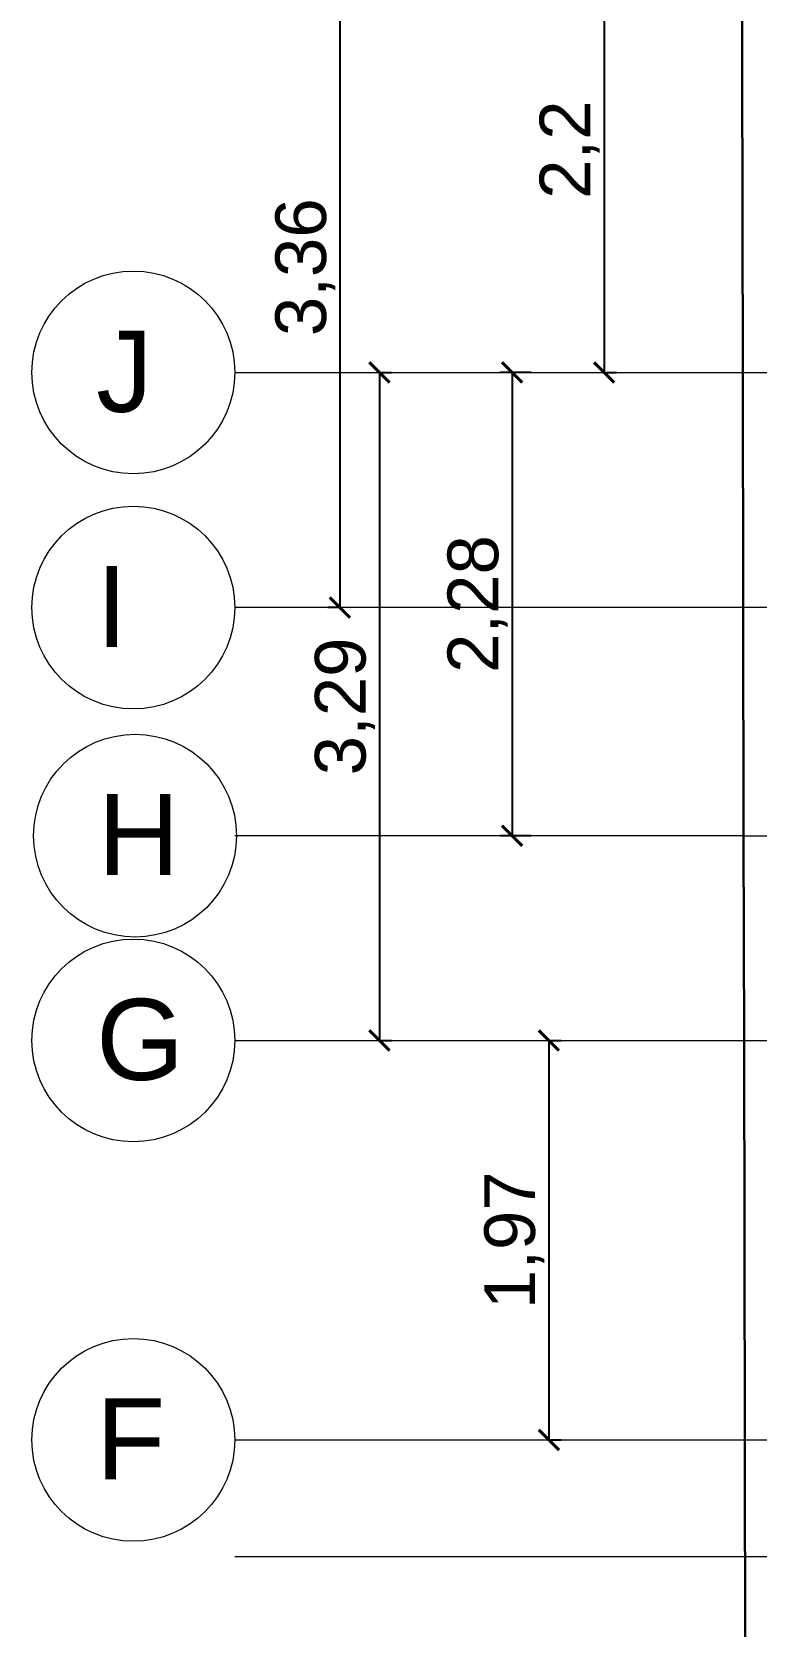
# Model space of a CAD drawing. Header units: metres. Extents: x 68508 to 226087, y -5893 to 20329.
# Drawn here: x 182827 to 186398, y 8093 to 15956 of the extents above; entities that cross this region are included whole.
import ezdxf

# ---------------------------------------------------------------- set-up
doc = ezdxf.new("R2010")
doc.units = ezdxf.units.M
doc.header["$LTSCALE"] = 0.05
doc.layers.add('Acotado', color=251, linetype='Continuous', lineweight=15)
doc.layers.add('muro', color=7, linetype='Continuous', lineweight=30)
doc.styles.get("Standard").update_dxf_attribs({"font": 'arial.ttf'})
doc.dimstyles.new('Planta', dxfattribs={"dimscale": 100, "dimtxt": 2.5, "dimasz": 1, "dimexe": 0.6, "dimexo": 0.1, "dimgap": 0.2, "dimtad": 1, "dimlfac": 0.001, "dimtxsty": 'Standard', "dimblk": 'ARCHTICK', "dimcen": 1, "dimdle": 0.0005, "dimadec": 0, "dimazin": 0, "dimtfac": 1, "dimtmove": 0, "dimatfit": 3, "dimfxl": 1, "dimarcsym": 0})

# ---------------------------------------------------------------- blocks, each defined once
blk = doc.blocks.new('*U106')
at = {"layer": 'muro', "color": 7, "linetype": 'Continuous', "lineweight": 30}
for p, q in [((-0.1202, -0.12), (0.6558, -0.12)), ((0.6558, -0.12), (2.1971, -0.12)), ((2.1971, -0.12), (4.482, -0.12)), ((4.482, -0.12), (5.492, -0.12)), ((5.492, -0.12), (7.462, -0.12)), ((7.462, -0.12), (10.4594, -0.12))]:
    blk.add_line(p, q, dxfattribs=at)
blk = doc.blocks.new('_ArchTick')
at = {"color": 0, "linetype": 'ByBlock', "const_width": 0.15}
blk.add_lwpolyline([(-0.5, -0.5), (0.5, 0.5)], dxfattribs=at)
blk = doc.blocks.new('*D132')
at = {"layer": 'Acotado', "color": 0, "lineweight": -2, "transparency": 16777216}
for p, q in [((185648.9, 16473.8), (185648.9, 14276.3)), ((185658.9, 16473.7), (185708.9, 16473.7)), ((185658.9, 14276.3), (185708.9, 14276.3))]:
    blk.add_line(p, q, dxfattribs=at)
at = {"layer": 'Defpoints', "color": 0, "transparency": 16777216}
for p in [(185648.9, 16473.7), (185648.9, 14276.3), (185648.9, 14276.3)]:
    blk.add_point(p, dxfattribs=at)
at = {"layer": 'Acotado', "color": 0, "lineweight": -2, "transparency": 16777216, "xscale": 100, "yscale": 100, "zscale": 100}
for p, rotation in [((185648.9, 16473.7), 90), ((185648.9, 14276.3), 270)]:
    blk.add_blockref('_ArchTick', p, dxfattribs=dict(at, rotation=rotation))
at = {"layer": 'Acotado', "color": 0, "transparency": 16777216, "insert": (185478.6, 15375), "char_height": 250, "attachment_point": 5, "rotation": 90}
blk.add_mtext('2,2', dxfattribs=at)
blk = doc.blocks.new('*D133')
at = {"layer": 'Acotado', "color": 0, "lineweight": -2, "transparency": 16777216}
for p, q in [((184540.9, 14276.4), (184540.9, 10981.7)), ((184550.9, 14276.3), (184600.9, 14276.3)), ((184550.9, 10981.7), (184600.9, 10981.7))]:
    blk.add_line(p, q, dxfattribs=at)
at = {"layer": 'Defpoints', "color": 0, "transparency": 16777216}
for p in [(184540.9, 14276.3), (184540.9, 10981.7), (184540.9, 10981.7)]:
    blk.add_point(p, dxfattribs=at)
at = {"layer": 'Acotado', "color": 0, "lineweight": -2, "transparency": 16777216, "xscale": 100, "yscale": 100, "zscale": 100}
for p, rotation in [((184540.9, 14276.3), 90), ((184540.9, 10981.7), 270)]:
    blk.add_blockref('_ArchTick', p, dxfattribs=dict(at, rotation=rotation))
at = {"layer": 'Acotado', "color": 0, "transparency": 16777216, "insert": (184370.7, 12629), "char_height": 250, "attachment_point": 5, "rotation": 90}
blk.add_mtext('3,29', dxfattribs=at)
blk = doc.blocks.new('*D134')
at = {"layer": 'Acotado', "color": 0, "lineweight": -2, "transparency": 16777216}
for p, q in [((185288.9, 14276.3), (185134.8, 14276.3)), ((185194.8, 14276.4), (185194.8, 11991.7)), ((185288.9, 11991.7), (185134.8, 11991.7))]:
    blk.add_line(p, q, dxfattribs=at)
at = {"layer": 'Defpoints', "color": 0, "transparency": 16777216}
for p in [(185298.9, 14276.3), (185194.8, 11991.7), (185298.9, 11991.7)]:
    blk.add_point(p, dxfattribs=at)
at = {"layer": 'Acotado', "color": 0, "lineweight": -2, "transparency": 16777216, "xscale": 100, "yscale": 100, "zscale": 100}
for p, rotation in [((185194.8, 14276.3), 90), ((185194.8, 11991.7), 270)]:
    blk.add_blockref('_ArchTick', p, dxfattribs=dict(at, rotation=rotation))
at = {"layer": 'Acotado', "color": 0, "transparency": 16777216, "insert": (185024.5, 13134), "char_height": 250, "attachment_point": 5, "rotation": 90}
blk.add_mtext('2,28', dxfattribs=at)
blk = doc.blocks.new('*D135')
at = {"layer": 'Acotado', "color": 0, "lineweight": -2, "transparency": 16777216}
for p, q in [((185376.1, 10981.8), (185376.1, 9011.7)), ((185386.1, 10981.7), (185436.1, 10981.7)), ((185386.1, 9011.7), (185436.1, 9011.7))]:
    blk.add_line(p, q, dxfattribs=at)
at = {"layer": 'Defpoints', "color": 0, "transparency": 16777216}
for p in [(185376.1, 10981.7), (185376.1, 9011.7), (185376.1, 9011.7)]:
    blk.add_point(p, dxfattribs=at)
at = {"layer": 'Acotado', "color": 0, "lineweight": -2, "transparency": 16777216, "xscale": 100, "yscale": 100, "zscale": 100}
for p, rotation in [((185376.1, 10981.7), 90), ((185376.1, 9011.7), 270)]:
    blk.add_blockref('_ArchTick', p, dxfattribs=dict(at, rotation=rotation))
at = {"layer": 'Acotado', "color": 0, "transparency": 16777216, "insert": (185205.9, 9996.7), "char_height": 250, "attachment_point": 5, "rotation": 90}
blk.add_mtext('1,97', dxfattribs=at)
blk = doc.blocks.new('*D345')
at = {"layer": 'Acotado', "color": 0, "lineweight": -2, "transparency": 16777216}
for p, q in [((184336.1, 16473.7), (184286.1, 16473.7)), ((184346.1, 16473.8), (184346.1, 13116.7)), ((184336.1, 13116.7), (184286.1, 13116.7))]:
    blk.add_line(p, q, dxfattribs=at)
at = {"layer": 'Defpoints', "color": 0, "transparency": 16777216}
for p in [(184346.1, 16473.7), (184346.1, 13116.7), (184346.1, 13116.7)]:
    blk.add_point(p, dxfattribs=at)
at = {"layer": 'Acotado', "color": 0, "lineweight": -2, "transparency": 16777216, "xscale": 100, "yscale": 100, "zscale": 100}
for p, rotation in [((184346.1, 16473.7), 90), ((184346.1, 13116.7), 270)]:
    blk.add_blockref('_ArchTick', p, dxfattribs=dict(at, rotation=rotation))
at = {"layer": 'Acotado', "color": 0, "transparency": 16777216, "insert": (184175.8, 14795.2), "char_height": 250, "attachment_point": 5, "rotation": 90}
blk.add_mtext('3,36', dxfattribs=at)

msp = doc.modelspace()

# ---------------------------------------------------------------- linework, layer by layer
at = {"layer": 'Acotado'}
for p, q in [((183827.309, 14276.311), (196842.538, 14276.311)), ((196842.538, 13116.7), (183827.309, 13116.7)), ((186336.108, 11991.7), (183827.309, 11991.7)), ((186336.108, 11991.7), (194222.538, 11991.7)), ((183827.309, 10981.7), (194222.538, 10981.7)), ((183827.309, 9011.7), (196842.538, 9011.7)), ((183827.309, 8436.7), (196842.538, 8436.7))]:
    msp.add_line(p, q, dxfattribs=at)
for centre in [(183327.309, 14276.311), (183327.309, 13116.7), (183335.879, 11991.7), (183327.309, 10981.7), (183327.309, 9011.7)]:
    msp.add_circle(centre, 500, dxfattribs=at)

# ---------------------------------------------------------------- block references
at = {"layer": 'muro', "color": 7, "linetype": 'Continuous', "lineweight": 30, "xscale": 1000, "yscale": 1000, "zscale": 1000, "rotation": 270.1095572631265}
msp.add_blockref('*U106', (186447.538, 16473.7), dxfattribs=at)

# ---------------------------------------------------------------- texts
at = {"layer": 'Acotado', "char_height": 400, "attachment_point": 1}
for s, insert in [('J', (183143.975, 14481.566)), ('I', (183143.975, 13321.955)), ('H', (183152.545, 12196.955)), ('G', (183143.975, 11186.955)), ('F', (183143.975, 9216.955))]:
    msp.add_mtext_dynamic_manual_height_columns(s, width=712.78572, gutter_width=12500, heights=[0], dxfattribs=dict(at, insert=insert))

# ---------------------------------------------------------------- dimensions: what is measured, and where the dimension line sits
at = {"layer": 'Acotado'}
for base, p1, p2, angle, picture, middle in [((184346.068, 13116.7), (184346.068, 16473.7), (184346.068, 13116.7), 270, '*D345', (184175.829, 14795.2)), ((185648.866, 14276.311), (185648.866, 16473.7), (185648.866, 14276.311), 270, '*D132', (185478.627, 15375.005)), ((184540.903, 10981.7), (184540.903, 14276.311), (184540.903, 10981.7), 90, '*D133', (184370.664, 12629.005)), ((185194.782, 11991.7), (185298.866, 14276.311), (185298.866, 11991.7), 90, '*D134', (185024.544, 13134.005)), ((185376.107, 9011.7), (185376.107, 10981.7), (185376.107, 9011.7), 90, '*D135', (185205.869, 9996.7))]:
    dim = msp.add_linear_dim(base=base, p1=p1, p2=p2, angle=angle, dimstyle='Planta', dxfattribs=at)
    dim.commit()
    dim.dimension.update_dxf_attribs({"geometry": picture, "text_midpoint": middle})

doc.saveas('drawing.dxf')
